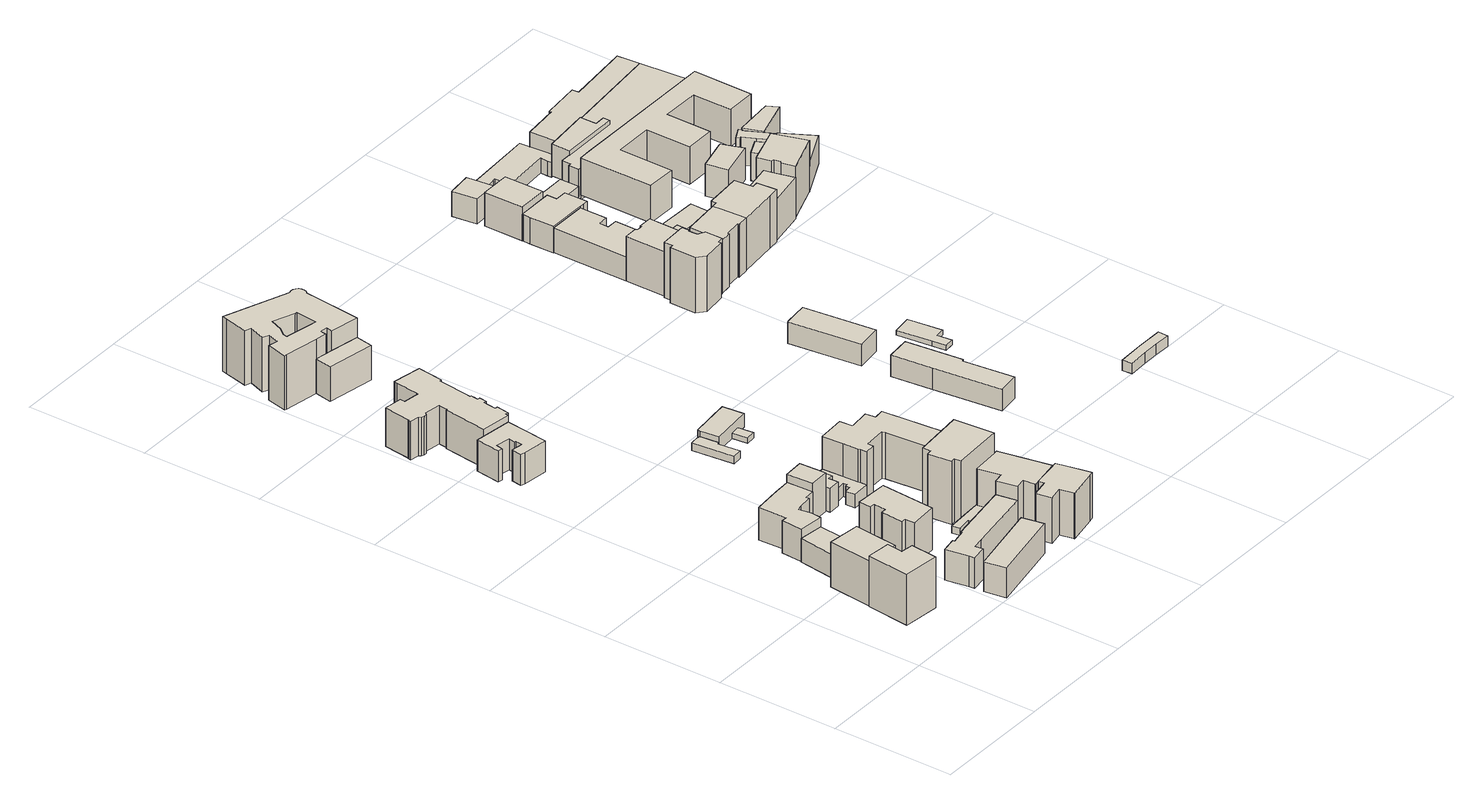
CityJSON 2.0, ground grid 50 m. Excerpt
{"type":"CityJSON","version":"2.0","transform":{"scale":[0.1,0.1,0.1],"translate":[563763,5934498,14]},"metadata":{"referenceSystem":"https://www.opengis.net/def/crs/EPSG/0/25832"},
"CityObjects":{
"building1":{"type":"Building","attributes":{"Gemeindeschluessel":"02100111","Geometrietyp2DReferenz":"3000","BezugspunktDach":"2000","function":"31001_1010","measuredHeight":23.44,"storeysAboveGround":5},"address":[{"country":"Germany","locality":"Hamburg","thoroughfareNumber":"48a","thoroughfareName":"Wohlwillstraße","postcode":"20359"}],"geometry":[{"type":"Solid","lod":"1","boundaries":[[[[0,1,2,3,4,5]],[[6,7,8,9,10,11]],[[4,6,11,5]],[[3,7,6,4]],[[2,8,7,3]],[[1,9,8,2]],[[0,10,9,1]],[[5,11,10,0]]]]}]},
"building2":{"type":"Building","attributes":{"Gemeindeschluessel":"02100111","Geometrietyp2DReferenz":"3000","BezugspunktDach":"2000","function":"31001_1010","measuredHeight":21.07,"storeysAboveGround":4},"address":[{"country":"Germany","locality":"Hamburg","thoroughfareNumber":"50","thoroughfareName":"Wohlwillstraße","postcode":"20359"}],"geometry":[{"type":"Solid","lod":"1","boundaries":[[[[12,13,14,15,16]],[[17,18,19,20,21]],[[15,17,21,16]],[[14,18,17,15]],[[13,19,18,14]],[[12,20,19,13]],[[16,21,20,12]]]]}]},
"building3":{"type":"Building","attributes":{"Gemeindeschluessel":"02100111","Geometrietyp2DReferenz":"3000","BezugspunktDach":"2000","function":"31001_1120","measuredHeight":10.07,"storeysAboveGround":3},"address":[{"country":"Germany","locality":"Hamburg","thoroughfareNumber":"52","thoroughfareName":"Wohlwillstraße","postcode":"20359"}],"geometry":[{"type":"Solid","lod":"1","boundaries":[[[[22,23,24,25,26]],[[27,28,29,30,31]],[[25,27,31,26]],[[24,28,27,25]],[[23,29,28,24]],[[22,30,29,23]],[[26,31,30,22]]]]}]},
"building4":{"type":"Building","attributes":{"Gemeindeschluessel":"02100111","Geometrietyp2DReferenz":"3000","BezugspunktDach":"2000","function":"31001_1120","measuredHeight":17.23,"storeysAboveGround":7},"address":[{"country":"Germany","locality":"Hamburg","thoroughfareNumber":"6","thoroughfareName":"Neuer Pferdemarkt","postcode":"20359"}],"geometry":[{"type":"Solid","lod":"1","boundaries":[[[[32,33,34,35,36,37,38,39,40,41,42,43,44]],[[45,46,47,48,49,50,51,52,53,54,55,56,57]],[[43,45,57,44]],[[42,46,45,43]],[[41,47,46,42]],[[40,48,47,41]],[[39,49,48,40]],[[38,50,49,39]],[[37,51,50,38]],[[36,52,51,37]],[[35,53,52,36]],[[34,54,53,35]],[[33,55,54,34]],[[32,56,55,33]],[[44,57,56,32]]]]}]},
"building5":{"type":"Building","attributes":{"Gemeindeschluessel":"02100111","Geometrietyp2DReferenz":"3000","BezugspunktDach":"2000","function":"31001_1010","measuredHeight":14.57,"storeysAboveGround":3},"address":[{"country":"Germany","locality":"Hamburg","thoroughfareNumber":"47b","thoroughfareName":"Budapester Straße","postcode":"20359"}],"geometry":[{"type":"Solid","lod":"1","boundaries":[[[[58,59,60,61]],[[62,63,64,65]],[[60,62,65,61]],[[59,63,62,60]],[[58,64,63,59]],[[61,65,64,58]]]]}]},
"building6":{"type":"Building","attributes":{"Gemeindeschluessel":"02100111","Geometrietyp2DReferenz":"3000","BezugspunktDach":"2000","function":"31001_1010","measuredHeight":18.86,"storeysAboveGround":4},"address":[{"country":"Germany","locality":"Hamburg","thoroughfareNumber":"52","thoroughfareName":"Budapester Straße","postcode":"20359"}],"geometry":[{"type":"Solid","lod":"1","boundaries":[[[[66,67,68,69,70,71,72,73,74,75,76]],[[77,78,79,80,81,82,83,84,85,86,87]],[[75,77,87,76]],[[74,78,77,75]],[[73,79,78,74]],[[72,80,79,73]],[[71,81,80,72]],[[70,82,81,71]],[[69,83,82,70]],[[68,84,83,69]],[[67,85,84,68]],[[66,86,85,67]],[[76,87,86,66]]]]}]},
"building7":{"type":"Building","attributes":{"Gemeindeschluessel":"02100110","Geometrietyp2DReferenz":"3000","BezugspunktDach":"2000","function":"31001_1120","measuredHeight":21.41,"storeysAboveGround":5},"address":[{"country":"Germany","locality":"Hamburg","thoroughfareNumber":"8","thoroughfareName":"Beim Grünen Jäger","postcode":"22767"}],"geometry":[{"type":"Solid","lod":"1","boundaries":[[[[88,89,90,91,92,93,94,95,96,97,98,99,100]],[[101,102,103,104,105,106,107,108,109,110,111,112,113]],[[99,101,113,100]],[[98,102,101,99]],[[97,103,102,98]],[[96,104,103,97]],[[95,105,104,96]],[[94,106,105,95]],[[93,107,106,94]],[[92,108,107,93]],[[91,109,108,92]],[[90,110,109,91]],[[89,111,110,90]],[[88,112,111,89]],[[100,113,112,88]]]]}]},
"building8":{"type":"Building","attributes":{"Gemeindeschluessel":"02100111","Geometrietyp2DReferenz":"3000","BezugspunktDach":"2000","function":"31001_2010","measuredHeight":12.84,"storeysAboveGround":3},"address":[{"country":"Germany","locality":"Hamburg","thoroughfareName":"Budapester Straße","postcode":"20359"}],"geometry":[{"type":"Solid","lod":"1","boundaries":[[[[114,115,116,117,118,119,120,121,122,123,124,125]],[[126,127,128,129,130,131,132,133,134,135,136,137]],[[124,126,137,125]],[[123,127,126,124]],[[122,128,127,123]],[[121,129,128,122]],[[120,130,129,121]],[[119,131,130,120]],[[118,132,131,119]],[[117,133,132,118]],[[116,134,133,117]],[[115,135,134,116]],[[114,136,135,115]],[[125,137,136,114]]]]}]},
"building9":{"type":"Building","attributes":{"Gemeindeschluessel":"02100110","Geometrietyp2DReferenz":"3000","BezugspunktDach":"2000","function":"31001_1120","measuredHeight":22.08,"storeysAboveGround":6},"address":[{"country":"Germany","locality":"Hamburg","thoroughfareNumber":"10","thoroughfareName":"Beim Grünen Jäger","postcode":"22767"}],"geometry":[{"type":"Solid","lod":"1","boundaries":[[[[138,139,140,141,142,143,144,145,146,147,148,149,150,151,152,153,154,155,156,157,158,159,160,161,162,163,164,165,166,167,168,169,170,171]],[[172,173,174,175,176,177,178,179,180,181,182,183,184,185,186,187,188,189,190,191,192,193,194,195,196,197,198,199,200,201,202,203,204,205]],[[170,172,205,171]],[[169,173,172,170]],[[168,174,173,169]],[[167,175,174,168]],[[166,176,175,167]],[[165,177,176,166]],[[164,178,177,165]],[[163,179,178,164]],[[162,180,179,163]],[[161,181,180,162]],[[160,182,181,161]],[[159,183,182,160]],[[158,184,183,159]],[[157,185,184,158]],[[156,186,185,157]],[[155,187,186,156]],[[154,188,187,155]],[[153,189,188,154]],[[152,190,189,153]],[[151,191,190,152]],[[150,192,191,151]],[[149,193,192,150]],[[148,194,193,149]],[[147,195,194,148]],[[146,196,195,147]],[[145,197,196,146]],[[144,198,197,145]],[[143,199,198,144]],[[142,200,199,143]],[[141,201,200,142]],[[140,202,201,141]],[[139,203,202,140]],[[138,204,203,139]],[[171,205,204,138]]]]}]},
"building10":{"type":"Building","attributes":{"Gemeindeschluessel":"02100111","Geometrietyp2DReferenz":"3000","BezugspunktDach":"2000","function":"31001_2010","measuredHeight":16.13,"storeysAboveGround":5},"address":[{"country":"Germany","locality":"Hamburg","thoroughfareNumber":"5","thoroughfareName":"Neuer Pferdemarkt","postcode":"20359"}],"geometry":[{"type":"Solid","lod":"1","boundaries":[[[[206,207,208,209,210,211]],[[212,213,214,215,216,217]],[[210,212,217,211]],[[209,213,212,210]],[[208,214,213,209]],[[207,215,214,208]],[[206,216,215,207]],[[211,217,216,206]]]]}]},
"building11":{"type":"Building","attributes":{"Gemeindeschluessel":"02100111","Geometrietyp2DReferenz":"3000","BezugspunktDach":"2000","function":"31001_2080","measuredHeight":10.12,"storeysAboveGround":2},"address":[{"country":"Germany","locality":"Hamburg","thoroughfareNumber":"4","thoroughfareName":"Neuer Pferdemarkt","postcode":"20359"}],"geometry":[{"type":"Solid","lod":"1","boundaries":[[[[218,219,220,221,222,223,224,225]],[[226,227,228,229,230,231,232,233]],[[224,226,233,225]],[[223,227,226,224]],[[222,228,227,223]],[[221,229,228,222]],[[220,230,229,221]],[[219,231,230,220]],[[218,232,231,219]],[[225,233,232,218]]]]}]},
"building12":{"type":"Building","attributes":{"Gemeindeschluessel":"02100111","Geometrietyp2DReferenz":"3000","BezugspunktDach":"2000","function":"51009_1610","measuredHeight":5.52},"address":[{"country":"Germany","locality":"Hamburg","postcode":"20359"}],"geometry":[{"type":"Solid","lod":"1","boundaries":[[[[234,235,236,237,238,239,240,241,242,243]],[[244,245,246,247,248,249,250,251,252,253]],[[242,244,253,243]],[[241,245,244,242]],[[240,246,245,241]],[[239,247,246,240]],[[238,248,247,239]],[[237,249,248,238]],[[236,250,249,237]],[[235,251,250,236]],[[234,252,251,235]],[[243,253,252,234]]]]}]},
"building13":{"type":"Building","attributes":{"Gemeindeschluessel":"02100111","Geometrietyp2DReferenz":"3000","BezugspunktDach":"2000","function":"31001_2080","measuredHeight":7.22,"storeysAboveGround":2},"address":[{"country":"Germany","locality":"Hamburg","thoroughfareNumber":"3","thoroughfareName":"Neuer Pferdemarkt","postcode":"20359"}],"geometry":[{"type":"Solid","lod":"1","boundaries":[[[[254,255,256,257,258,259,260,261,262,263,264,265,266]],[[267,268,269,270,271,272,273,274,275,276,277,278,279]],[[265,267,279,266]],[[264,268,267,265]],[[263,269,268,264]],[[262,270,269,263]],[[261,271,270,262]],[[260,272,271,261]],[[259,273,272,260]],[[258,274,273,259]],[[257,275,274,258]],[[256,276,275,257]],[[255,277,276,256]],[[254,278,277,255]],[[266,279,278,254]]]]}]},
"building14":{"type":"Building","attributes":{"Gemeindeschluessel":"02100111","Geometrietyp2DReferenz":"3000","BezugspunktDach":"2000","function":"31001_2010","measuredHeight":25.7,"storeysAboveGround":7},"address":[{"country":"Germany","locality":"Hamburg","thoroughfareNumber":"47","thoroughfareName":"Budapester Straße","postcode":"20359"}],"geometry":[{"type":"Solid","lod":"1","boundaries":[[[[280,281,282,283,284,285,286,287,288,289,290,291,292]],[[293,294,295,296,297,298,299,300,301,302,303,304,305]],[[291,293,305,292]],[[290,294,293,291]],[[289,295,294,290]],[[288,296,295,289]],[[287,297,296,288]],[[286,298,297,287]],[[285,299,298,286]],[[284,300,299,285]],[[283,301,300,284]],[[282,302,301,283]],[[281,303,302,282]],[[280,304,303,281]],[[292,305,304,280]]]]}]},
"building15":{"type":"Building","attributes":{"Gemeindeschluessel":"02100110","Geometrietyp2DReferenz":"3000","BezugspunktDach":"2000","function":"31001_1120","measuredHeight":14.5,"storeysAboveGround":3},"address":[{"country":"Germany","locality":"Hamburg","thoroughfareNumber":"14","thoroughfareName":"Beim Grünen Jäger","postcode":"22767"}],"geometry":[{"type":"Solid","lod":"1","boundaries":[[[[306,307,308,309,310,311]],[[312,313,314,315,316,317]],[[310,312,317,311]],[[309,313,312,310]],[[308,314,313,309]],[[307,315,314,308]],[[306,316,315,307]],[[311,317,316,306]]]]}]},
"building16":{"type":"Building","attributes":{"Gemeindeschluessel":"02100111","Geometrietyp2DReferenz":"3000","BezugspunktDach":"2000","function":"31001_1120","measuredHeight":26.31,"storeysAboveGround":6},"address":[{"country":"Germany","locality":"Hamburg","thoroughfareNumber":"51","thoroughfareName":"Budapester Straße","postcode":"20359"}],"geometry":[{"type":"Solid","lod":"1","boundaries":[[[[318,319,320,321,322,323,324,325]],[[326,327,328,329,330,331,332,333]],[[324,326,333,325]],[[323,327,326,324]],[[322,328,327,323]],[[321,329,328,322]],[[320,330,329,321]],[[319,331,330,320]],[[318,332,331,319]],[[325,333,332,318]]]]}]},
"building17":{"type":"Building","attributes":{"Gemeindeschluessel":"02100111","Geometrietyp2DReferenz":"3000","BezugspunktDach":"2000","function":"31001_2080","measuredHeight":3.15,"storeysAboveGround":1},"address":[{"country":"Germany","locality":"Hamburg","thoroughfareName":"Neuer Pferdemarkt","postcode":"20359"}],"geometry":[{"type":"Solid","lod":"1","boundaries":[[[[334,335,336,337,338,339,340,341]],[[342,343,344,345,346,347,348,349]],[[340,342,349,341]],[[339,343,342,340]],[[338,344,343,339]],[[337,345,344,338]],[[336,346,345,337]],[[335,347,346,336]],[[334,348,347,335]],[[341,349,348,334]]]]}]},
"building18":{"type":"Building","attributes":{"Gemeindeschluessel":"02100110","Geometrietyp2DReferenz":"3000","BezugspunktDach":"2000","function":"31001_1120","measuredHeight":22.88,"storeysAboveGround":5},"address":[{"country":"Germany","locality":"Hamburg","thoroughfareNumber":"3","thoroughfareName":"Bei der Schilleroper","postcode":"22767"}],"geometry":[{"type":"Solid","lod":"1","boundaries":[[[[350,351,352,353,354,355,356,357,358,359,360,361,362,363,364,365,366,367,368,369,370,371,372,373,374,375],[376,377,378,379,380,381,382]],[[383,384,385,386,387,388,389,390,391,392,393,394,395,396,397,398,399,400,401,402,403,404,405,406,407,408],[409,410,411,412,413,414,415]],[[374,383,408,375]],[[373,384,383,374]],[[372,385,384,373]],[[371,386,385,372]],[[370,387,386,371]],[[369,388,387,370]],[[368,389,388,369]],[[367,390,389,368]],[[366,391,390,367]],[[365,392,391,366]],[[364,393,392,365]],[[363,394,393,364]],[[362,395,394,363]],[[361,396,395,362]],[[360,397,396,361]],[[359,398,397,360]],[[358,399,398,359]],[[357,400,399,358]],[[356,401,400,357]],[[355,402,401,356]],[[354,403,402,355]],[[353,404,403,354]],[[352,405,404,353]],[[351,406,405,352]],[[350,407,406,351]],[[375,408,407,350]],[[381,409,415,382]],[[380,410,409,381]],[[379,411,410,380]],[[378,412,411,379]],[[377,413,412,378]],[[376,414,413,377]],[[382,415,414,376]]]]}]},
"building19":{"type":"Building","attributes":{"Gemeindeschluessel":"02100111","Geometrietyp2DReferenz":"3000","BezugspunktDach":"2000","function":"31001_2010","measuredHeight":23,"storeysAboveGround":6},"address":[{"country":"Germany","locality":"Hamburg","thoroughfareNumber":"49","thoroughfareName":"Budapester Straße","postcode":"20359"}],"geometry":[{"type":"Solid","lod":"1","boundaries":[[[[416,417,418,419,420,421,422,423,424,425,426,427,428,429]],[[430,431,432,433,434,435,436,437,438,439,440,441,442,443]],[[428,430,443,429]],[[427,431,430,428]],[[426,432,431,427]],[[425,433,432,426]],[[424,434,433,425]],[[423,435,434,424]],[[422,436,435,423]],[[421,437,436,422]],[[420,438,437,421]],[[419,439,438,420]],[[418,440,439,419]],[[417,441,440,418]],[[416,442,441,417]],[[429,443,442,416]]]]}]},
"building20":{"type":"Building","attributes":{"Gemeindeschluessel":"02100111","Geometrietyp2DReferenz":"3000","BezugspunktDach":"2000","function":"31001_2010","measuredHeight":19.88,"storeysAboveGround":6},"address":[{"country":"Germany","locality":"Hamburg","thoroughfareNumber":"1","thoroughfareName":"Neuer Pferdemarkt","postcode":"20359"}],"geometry":[{"type":"Solid","lod":"1","boundaries":[[[[444,445,446,447,265,264,263,262,261,448,449,450,451,452,453,454]],[[455,456,457,458,459,460,461,462,463,464,465,466,467,468,469,470]],[[453,455,470,454]],[[452,456,455,453]],[[451,457,456,452]],[[450,458,457,451]],[[449,459,458,450]],[[448,460,459,449]],[[261,461,460,448]],[[262,462,461,261]],[[263,463,462,262]],[[264,464,463,263]],[[265,465,464,264]],[[447,466,465,265]],[[446,467,466,447]],[[445,468,467,446]],[[444,469,468,445]],[[454,470,469,444]]]]}]},
"building21":{"type":"Building","attributes":{"Gemeindeschluessel":"02100111","Geometrietyp2DReferenz":"3000","BezugspunktDach":"2000","function":"31001_2080","measuredHeight":7.93,"storeysAboveGround":1},"address":[{"country":"Germany","locality":"Hamburg","thoroughfareNumber":"36","thoroughfareName":"Neuer Pferdemarkt","postcode":"20359"}],"geometry":[{"type":"Solid","lod":"1","boundaries":[[[[471,472,473,474,475]],[[476,477,478,479,480]],[[474,476,480,475]],[[473,477,476,474]],[[472,478,477,473]],[[471,479,478,472]],[[475,480,479,471]]]]}]},
"building22":{"type":"Building","attributes":{"Gemeindeschluessel":"02100111","Geometrietyp2DReferenz":"3000","BezugspunktDach":"2000","function":"31001_1310","measuredHeight":2.24,"storeysAboveGround":1},"address":[{"country":"Germany","locality":"Hamburg","thoroughfareName":"Neuer Pferdemarkt","postcode":"20359"}],"geometry":[{"type":"Solid","lod":"1","boundaries":[[[[481,482,483,484]],[[485,486,487,488]],[[483,485,488,484]],[[482,486,485,483]],[[481,487,486,482]],[[484,488,487,481]]]]}]},
"building23":{"type":"Building","attributes":{"Gemeindeschluessel":"02100111","Geometrietyp2DReferenz":"3000","BezugspunktDach":"2000","function":"31001_2100","measuredHeight":9,"storeysAboveGround":1},"address":[{"country":"Germany","locality":"Hamburg","thoroughfareNumber":"35","thoroughfareName":"Neuer Pferdemarkt","postcode":"20359"}],"geometry":[{"type":"Solid","lod":"1","boundaries":[[[[489,490,491,492,493,494,495]],[[496,497,498,499,500,501,502]],[[494,496,502,495]],[[493,497,496,494]],[[492,498,497,493]],[[491,499,498,492]],[[490,500,499,491]],[[489,501,500,490]],[[495,502,501,489]]]]}]},
"building24":{"type":"Building","attributes":{"Gemeindeschluessel":"02100111","Geometrietyp2DReferenz":"3000","BezugspunktDach":"2000","function":"31001_2080","measuredHeight":9,"storeysAboveGround":1},"address":[{"country":"Germany","locality":"Hamburg","thoroughfareNumber":"34","thoroughfareName":"Neuer Pferdemarkt","postcode":"20359"}],"geometry":[{"type":"Solid","lod":"1","boundaries":[[[[503,504,505,506,507]],[[508,509,510,511,512]],[[506,508,512,507]],[[505,509,508,506]],[[504,510,509,505]],[[503,511,510,504]],[[507,512,511,503]]]]}]},
"building25":{"type":"Building","attributes":{"Gemeindeschluessel":"02200207","Geometrietyp2DReferenz":"3000","BezugspunktDach":"2000","function":"31001_1120","measuredHeight":23.25,"storeysAboveGround":5},"address":[{"country":"Germany","locality":"Hamburg","thoroughfareNumber":"33","thoroughfareName":"Neuer Pferdemarkt","postcode":"20359"}],"geometry":[{"type":"Solid","lod":"1","boundaries":[[[[513,514,515,516,517,518,519,520,521,522,523,524,525,526]],[[527,528,529,530,531,532,533,534,535,536,537,538,539,540]],[[525,527,540,526]],[[524,528,527,525]],[[523,529,528,524]],[[522,530,529,523]],[[521,531,530,522]],[[520,532,531,521]],[[519,533,532,520]],[[518,534,533,519]],[[517,535,534,518]],[[516,536,535,517]],[[515,537,536,516]],[[514,538,537,515]],[[513,539,538,514]],[[526,540,539,513]]]]}]},
"building26":{"type":"Building","attributes":{"Gemeindeschluessel":"02100111","Geometrietyp2DReferenz":"3000","BezugspunktDach":"2000","function":"51009_1610","measuredHeight":4.03},"address":[{"country":"Germany","locality":"Hamburg","postcode":"20359"}],"geometry":[{"type":"Solid","lod":"1","boundaries":[[[[541,542,543,544,545,546,547]],[[548,549,550,551,552,553,554]],[[546,548,554,547]],[[545,549,548,546]],[[544,550,549,545]],[[543,551,550,544]],[[542,552,551,543]],[[541,553,552,542]],[[547,554,553,541]]]]}]},
"building27":{"type":"Building","attributes":{"Gemeindeschluessel":"02200207","Geometrietyp2DReferenz":"3000","BezugspunktDach":"2000","function":"31001_1120","measuredHeight":20.33,"storeysAboveGround":4},"address":[{"country":"Germany","locality":"Hamburg","thoroughfareNumber":"32","thoroughfareName":"Neuer Pferdemarkt","postcode":"20359"}],"geometry":[{"type":"Solid","lod":"1","boundaries":[[[[555,556,557,558,559,560,561,562,563,564]],[[565,566,567,568,569,570,571,572,573,574]],[[563,565,574,564]],[[562,566,565,563]],[[561,567,566,562]],[[560,568,567,561]],[[559,569,568,560]],[[558,570,569,559]],[[557,571,570,558]],[[556,572,571,557]],[[555,573,572,556]],[[564,574,573,555]]]]}]},
"building28":{"type":"Building","attributes":{"Gemeindeschluessel":"02200207","Geometrietyp2DReferenz":"3000","BezugspunktDach":"2000","function":"31001_2070","measuredHeight":16.81,"storeysAboveGround":5},"address":[{"country":"Germany","locality":"Hamburg","thoroughfareNumber":"31","thoroughfareName":"Neuer Pferdemarkt","postcode":"20359"}],"geometry":[{"type":"Solid","lod":"1","boundaries":[[[[559,558,575,576,577,578,579,580,581,563,562]],[[582,583,584,585,586,587,588,589,590,591,592]],[[563,582,592,562]],[[581,583,582,563]],[[580,584,583,581]],[[579,585,584,580]],[[578,586,585,579]],[[577,587,586,578]],[[576,588,587,577]],[[575,589,588,576]],[[558,590,589,575]],[[559,591,590,558]],[[562,592,591,559]]]]}]},
"building29":{"type":"Building","attributes":{"Gemeindeschluessel":"02100111","Geometrietyp2DReferenz":"3000","BezugspunktDach":"2000","function":"51009_1610","measuredHeight":4.45},"address":[{"country":"Germany","locality":"Hamburg","postcode":"20359"}],"geometry":[{"type":"Solid","lod":"1","boundaries":[[[[593,594,595,596,597,598,599]],[[600,601,602,603,604,605,606]],[[598,600,606,599]],[[597,601,600,598]],[[596,602,601,597]],[[595,603,602,596]],[[594,604,603,595]],[[593,605,604,594]],[[599,606,605,593]]]]}]},
"building30":{"type":"Building","attributes":{"Gemeindeschluessel":"02200207","Geometrietyp2DReferenz":"3000","BezugspunktDach":"2000","function":"31001_1120","measuredHeight":23.69,"storeysAboveGround":5},"address":[{"country":"Germany","locality":"Hamburg","thoroughfareNumber":"1","thoroughfareName":"Neuer Kamp","postcode":"20359"}],"geometry":[{"type":"Solid","lod":"1","boundaries":[[[[607,608,609,610,611,612,613,614,615,616,617]],[[618,619,620,621,622,623,624,625,626,627,628]],[[616,618,628,617]],[[615,619,618,616]],[[614,620,619,615]],[[613,621,620,614]],[[612,622,621,613]],[[611,623,622,612]],[[610,624,623,611]],[[609,625,624,610]],[[608,626,625,609]],[[607,627,626,608]],[[617,628,627,607]]]]}]},
"building31":{"type":"Building","attributes":{"Gemeindeschluessel":"02200207","Geometrietyp2DReferenz":"3000","BezugspunktDach":"2000","function":"31001_2010","measuredHeight":7.68,"storeysAboveGround":1},"address":[{"country":"Germany","locality":"Hamburg","thoroughfareName":"Neuer Pferdemarkt","postcode":"20359"}],"geometry":[{"type":"Solid","lod":"1","boundaries":[[[[629,630,631,632,633,634,635,636,637]],[[638,639,640,641,642,643,644,645,646]],[[636,638,646,637]],[[635,639,638,636]],[[634,640,639,635]],[[633,641,640,634]],[[632,642,641,633]],[[631,643,642,632]],[[630,644,643,631]],[[629,645,644,630]],[[637,646,645,629]]]]}]},
"building32":{"type":"Building","attributes":{"Gemeindeschluessel":"02200207","Geometrietyp2DReferenz":"3000","BezugspunktDach":"2000","function":"31001_1120","measuredHeight":17.94,"storeysAboveGround":6},"address":[{"country":"Germany","locality":"Hamburg","thoroughfareNumber":"29","thoroughfareName":"Neuer Pferdemarkt","postcode":"20359"}],"geometry":[{"type":"Solid","lod":"1","boundaries":[[[[647,648,649,650,651,652,653,654,655,656,657,658,659,660]],[[661,662,663,664,665,666,667,668,669,670,671,672,673,674]],[[659,661,674,660]],[[658,662,661,659]],[[657,663,662,658]],[[656,664,663,657]],[[655,665,664,656]],[[654,666,665,655]],[[653,667,666,654]],[[652,668,667,653]],[[651,669,668,652]],[[650,670,669,651]],[[649,671,670,650]],[[648,672,671,649]],[[647,673,672,648]],[[660,674,673,647]]]]}]},
"building33":{"type":"Building","attributes":{"Gemeindeschluessel":"02200207","Geometrietyp2DReferenz":"3000","BezugspunktDach":"2000","function":"31001_1120","measuredHeight":16.55,"storeysAboveGround":3},"address":[{"country":"Germany","locality":"Hamburg","thoroughfareNumber":"27","thoroughfareName":"Neuer Pferdemarkt","postcode":"20359"}],"geometry":[{"type":"Solid","lod":"1","boundaries":[[[[675,650,649,676]],[[677,678,679,680]],[[649,677,680,676]],[[650,678,677,649]],[[675,679,678,650]],[[676,680,679,675]]]]}]},
"building34":{"type":"Building","attributes":{"Gemeindeschluessel":"02200207","Geometrietyp2DReferenz":"3000","BezugspunktDach":"2000","function":"31001_1120","measuredHeight":12.47,"storeysAboveGround":3},"address":[{"country":"Germany","locality":"Hamburg","thoroughfareNumber":"25","thoroughfareName":"Neuer Pferdemarkt","postcode":"20359"}],"geometry":[{"type":"Solid","lod":"1","boundaries":[[[[681,682,683,684]],[[685,686,687,688]],[[683,685,688,684]],[[682,686,685,683]],[[681,687,686,682]],[[684,688,687,681]]]]}]},
"building35":{"type":"Building","attributes":{"Gemeindeschluessel":"02200207","Geometrietyp2DReferenz":"3000","BezugspunktDach":"2000","function":"31001_2320","measuredHeight":3.32,"storeysAboveGround":1},"address":[{"country":"Germany","locality":"Hamburg","thoroughfareName":"Neuer Pferdemarkt","postcode":"20359"}],"geometry":[{"type":"Solid","lod":"1","boundaries":[[[[689,690,691,692,693,694,695,696,697]],[[698,699,700,701,702,703,704,705,706]],[[696,698,706,697]],[[695,699,698,696]],[[694,700,699,695]],[[693,701,700,694]],[[692,702,701,693]],[[691,703,702,692]],[[690,704,703,691]],[[689,705,704,690]],[[697,706,705,689]]]]}]},
"building36":{"type":"Building","attributes":{"Gemeindeschluessel":"02200207","Geometrietyp2DReferenz":"3000","BezugspunktDach":"2000","function":"31001_1120","measuredHeight":22.78,"storeysAboveGround":6},"address":[{"country":"Germany","locality":"Hamburg","thoroughfareNumber":"3","thoroughfareName":"Neuer Kamp","postcode":"20359"}],"geometry":[{"type":"Solid","lod":"1","boundaries":[[[[707,708,709,710,711,712,713,714,715,716,717,718,719]],[[720,721,722,723,724,725,726,727,728,729,730,731,732]],[[718,720,732,719]],[[717,721,720,718]],[[716,722,721,717]],[[715,723,722,716]],[[714,724,723,715]],[[713,725,724,714]],[[712,726,725,713]],[[711,727,726,712]],[[710,728,727,711]],[[709,729,728,710]],[[708,730,729,709]],[[707,731,730,708]],[[719,732,731,707]]]]}]},
"building37":{"type":"Building","attributes":{"Gemeindeschluessel":"02200207","Geometrietyp2DReferenz":"3000","BezugspunktDach":"2000","function":"31001_2100","measuredHeight":4.95,"storeysAboveGround":1},"address":[{"country":"Germany","locality":"Hamburg","thoroughfareName":"Neuer Pferdemarkt","postcode":"20359"}],"geometry":[{"type":"Solid","lod":"1","boundaries":[[[[733,734,735,736,737,738]],[[739,740,741,742,743,744]],[[737,739,744,738]],[[736,740,739,737]],[[735,741,740,736]],[[734,742,741,735]],[[733,743,742,734]],[[738,744,743,733]]]]}]},
"building38":{"type":"Building","attributes":{"Gemeindeschluessel":"02200207","Geometrietyp2DReferenz":"3000","BezugspunktDach":"2000","function":"31001_1120","measuredHeight":18.08,"storeysAboveGround":5},"address":[{"country":"Germany","locality":"Hamburg","thoroughfareNumber":"7","thoroughfareName":"Neuer Kamp","postcode":"20359"}],"geometry":[{"type":"Solid","lod":"1","boundaries":[[[[745,746,747,748,749,750,751]],[[752,753,754,755,756,757,758]],[[750,752,758,751]],[[749,753,752,750]],[[748,754,753,749]],[[747,755,754,748]],[[746,756,755,747]],[[745,757,756,746]],[[751,758,757,745]]]]}]},
"building39":{"type":"Building","attributes":{"Gemeindeschluessel":"02200207","Geometrietyp2DReferenz":"3000","BezugspunktDach":"2000","function":"31001_2010","measuredHeight":9.43,"storeysAboveGround":2},"address":[{"country":"Germany","locality":"Hamburg","thoroughfareNumber":"25a","thoroughfareName":"Neuer Pferdemarkt","postcode":"20359"}],"geometry":[{"type":"Solid","lod":"1","boundaries":[[[[759,760,761,762,763,764,765,766,767,768,769,770,771,772,773,774]],[[775,776,777,778,779,780,781,782,783,784,785,786,787,788,789,790]],[[773,775,790,774]],[[772,776,775,773]],[[771,777,776,772]],[[770,778,777,771]],[[769,779,778,770]],[[768,780,779,769]],[[767,781,780,768]],[[766,782,781,767]],[[765,783,782,766]],[[764,784,783,765]],[[763,785,784,764]],[[762,786,785,763]],[[761,787,786,762]],[[760,788,787,761]],[[759,789,788,760]],[[774,790,789,759]]]]}]},
"building40":{"type":"Building","attributes":{"Gemeindeschluessel":"02200207","Geometrietyp2DReferenz":"3000","BezugspunktDach":"2000","function":"31001_1120","measuredHeight":23.04,"storeysAboveGround":5},"address":[{"country":"Germany","locality":"Hamburg","thoroughfareNumber":"11","thoroughfareName":"Neuer Kamp","postcode":"20359"}],"geometry":[{"type":"Solid","lod":"1","boundaries":[[[[791,792,793,794,795,796,797,798,799,800]],[[801,802,803,804,805,806,807,808,809,810]],[[799,801,810,800]],[[798,802,801,799]],[[797,803,802,798]],[[796,804,803,797]],[[795,805,804,796]],[[794,806,805,795]],[[793,807,806,794]],[[792,808,807,793]],[[791,809,808,792]],[[800,810,809,791]]]]}]},
"building41":{"type":"Building","attributes":{"Gemeindeschluessel":"02200207","Geometrietyp2DReferenz":"3000","BezugspunktDach":"2000","function":"51009_1610","measuredHeight":22.05},"address":[{"country":"Germany","locality":"Hamburg","postcode":"20357"}],"geometry":[{"type":"Solid","lod":"1","boundaries":[[[[811,812,813,814,815,816]],[[817,818,819,820,821,822]],[[815,817,822,816]],[[814,818,817,815]],[[813,819,818,814]],[[812,820,819,813]],[[811,821,820,812]],[[816,822,821,811]]]]}]},
"building42":{"type":"Building","attributes":{"Gemeindeschluessel":"02200207","Geometrietyp2DReferenz":"3000","BezugspunktDach":"2000","function":"31001_1010","measuredHeight":15.41,"storeysAboveGround":3},"address":[{"country":"Germany","locality":"Hamburg","thoroughfareName":"Neuer Kamp","postcode":"20357"}],"geometry":[{"type":"Solid","lod":"1","boundaries":[[[[823,824,825,826,827]],[[828,829,830,831,832]],[[826,828,832,827]],[[825,829,828,826]],[[824,830,829,825]],[[823,831,830,824]],[[827,832,831,823]]]]}]},
"building43":{"type":"Building","attributes":{"Gemeindeschluessel":"02200207","Geometrietyp2DReferenz":"3000","BezugspunktDach":"2000","function":"31001_1010","measuredHeight":17.43,"storeysAboveGround":4},"address":[{"country":"Germany","locality":"Hamburg","thoroughfareNumber":"5a","thoroughfareName":"Sternstraße","postcode":"20357"}],"geometry":[{"type":"Solid","lod":"1","boundaries":[[[[833,834,835,836,837,838,839,840,841,842,843,844,845,846,847]],[[848,849,850,851,852,853,854,855,856,857,858,859,860,861,862]],[[846,848,862,847]],[[845,849,848,846]],[[844,850,849,845]],[[843,851,850,844]],[[842,852,851,843]],[[841,853,852,842]],[[840,854,853,841]],[[839,855,854,840]],[[838,856,855,839]],[[837,857,856,838]],[[836,858,857,837]],[[835,859,858,836]],[[834,860,859,835]],[[833,861,860,834]],[[847,862,861,833]]]]}]},
"building44":{"type":"Building","attributes":{"Gemeindeschluessel":"02200207","Geometrietyp2DReferenz":"3000","BezugspunktDach":"2000","function":"31001_2100","measuredHeight":19.94,"storeysAboveGround":4},"address":[{"country":"Germany","locality":"Hamburg","thoroughfareName":"Neuer Pferdemarkt","postcode":"20357"}],"geometry":[{"type":"Solid","lod":"1","boundaries":[[[[863,864,865,866,867,868,869,870,871,872,873,874,875,876,877]],[[878,879,880,881,882,883,884,885,886,887,888,889,890,891,892]],[[876,878,892,877]],[[875,879,878,876]],[[874,880,879,875]],[[873,881,880,874]],[[872,882,881,873]],[[871,883,882,872]],[[870,884,883,871]],[[869,885,884,870]],[[868,886,885,869]],[[867,887,886,868]],[[866,888,887,867]],[[865,889,888,866]],[[864,890,889,865]],[[863,891,890,864]],[[877,892,891,863]]]]}]},
"building45":{"type":"Building","attributes":{"Gemeindeschluessel":"02200207","Geometrietyp2DReferenz":"3000","BezugspunktDach":"2000","function":"31001_1120","measuredHeight":23.73,"storeysAboveGround":5},"address":[{"country":"Germany","locality":"Hamburg","thoroughfareNumber":"13","thoroughfareName":"Neuer Kamp","postcode":"20359"}],"geometry":[{"type":"Solid","lod":"1","boundaries":[[[[893,894,895,896,897,898,899,900,901,902,903,904,905,906,907,908,909,910]],[[911,912,913,914,915,916,917,918,919,920,921,922,923,924,925,926,927,928]],[[909,911,928,910]],[[908,912,911,909]],[[907,913,912,908]],[[906,914,913,907]],[[905,915,914,906]],[[904,916,915,905]],[[903,917,916,904]],[[902,918,917,903]],[[901,919,918,902]],[[900,920,919,901]],[[899,921,920,900]],[[898,922,921,899]],[[897,923,922,898]],[[896,924,923,897]],[[895,925,924,896]],[[894,926,925,895]],[[893,927,926,894]],[[910,928,927,893]]]]}]},
"building46":{"type":"Building","attributes":{"Gemeindeschluessel":"02200207","Geometrietyp2DReferenz":"3000","BezugspunktDach":"2000","function":"31001_2010","measuredHeight":18.07,"storeysAboveGround":5},"address":[{"country":"Germany","locality":"Hamburg","thoroughfareName":"Neuer Pferdemarkt","postcode":"20357"}],"geometry":[{"type":"Solid","lod":"1","boundaries":[[[[929,930,931,932,933,934,935,936,937,938,939]],[[880,940,941,942,943,944,945,946,947,948,881]],[[938,880,881,939]],[[937,940,880,938]],[[936,941,940,937]],[[935,942,941,936]],[[934,943,942,935]],[[933,944,943,934]],[[932,945,944,933]],[[931,946,945,932]],[[930,947,946,931]],[[929,948,947,930]],[[939,881,948,929]]]]}]},
"building47":{"type":"Building","attributes":{"Gemeindeschluessel":"02200207","Geometrietyp2DReferenz":"3000","BezugspunktDach":"2000","function":"31001_1100","measuredHeight":12.67,"storeysAboveGround":4},"address":[{"country":"Germany","locality":"Hamburg","thoroughfareName":"Neuer Kamp","postcode":"20359"}],"geometry":[{"type":"Solid","lod":"1","boundaries":[[[[949,950,951,952,953]],[[954,955,956,957,958]],[[952,954,958,953]],[[951,955,954,952]],[[950,956,955,951]],[[949,957,956,950]],[[953,958,957,949]]]]}]}
},
"vertices":[
[302,356,9],[295,289,9],[347,283,9],[336,173,9],[186,188,9],[205,366,9],[186,188,222],[336,173,222],[347,283,222],[295,289,222],[302,356,222],[205,366,222],
[302,356,11],[205,366,11],[225,547,11],[360,533,11],[341,352,11],[360,533,199],[225,547,199],[205,366,199],[302,356,199],[341,352,199],
[360,533,15],[265,543,15],[288,722,15],[390,711,15],[371,532,15],[390,711,113],[288,722,113],[265,543,113],[360,533,113],[371,532,113],
[390,711,16],[288,722,16],[295,809,16],[318,808,16],[313,925,16],[430,935,16],[503,939,16],[508,831,16],[465,828,16],[466,816,16],[407,810,16],[387,807,16],[395,755,16],[387,807,151],[407,810,151],[466,816,151],[465,828,151],[508,831,151],[503,939,151],[430,935,151],[313,925,151],[318,808,151],[295,809,151],[288,722,151],[390,711,151],[395,755,151],
[518,97,10],[824,157,10],[842,67,10],[533,7,10],[842,67,135],[824,157,135],[518,97,135],[533,7,135],
[505,387,16],[504,428,16],[488,431,16],[493,519,16],[493,522,16],[515,521,16],[518,572,16],[496,574,16],[499,624,16],[635,619,16],[620,394,16],[635,619,192],[499,624,192],[496,574,192],[518,572,192],[515,521,192],[493,522,192],[493,519,192],[488,431,192],[504,428,192],[505,387,192],[620,394,192],
[112,1793,23],[95,1798,23],[102,1840,23],[147,1833,23],[152,1862,23],[147,1863,23],[152,1890,23],[91,1900,23],[85,1872,23],[66,1876,23],[80,1976,23],[237,1956,23],[216,1781,23],[237,1956,153],[80,1976,153],[66,1876,153],[85,1872,153],[91,1900,153],[152,1890,153],[147,1863,153],[152,1862,153],[147,1833,153],[102,1840,153],[95,1798,153],[112,1793,153],[216,1781,153],
[571,172,14],[576,141,14],[512,130,14],[508,155,14],[492,247,14],[555,258,14],[557,250,14],[617,262,14],[616,267,14],[882,310,14],[897,226,14],[618,180,14],[897,226,142],[882,310,142],[616,267,142],[617,262,142],[557,250,142],[555,258,142],[492,247,142],[508,155,142],[512,130,142],[576,141,142],[571,172,142],[618,180,142],
[261,2135,20],[259,2119,20],[257,2104,20],[268,2103,20],[264,2072,20],[253,2073,20],[246,2020,20],[257,2019,20],[250,1967,20],[239,1969,20],[237,1956,20],[113,1972,20],[136,2152,20],[141,2151,20],[146,2189,20],[78,2198,20],[69,2191,20],[57,2190,20],[47,2195,20],[40,2204,20],[3,2209,20],[5,2221,20],[8,2221,20],[22,2333,20],[97,2323,20],[95,2302,20],[160,2293,20],[162,2301,20],[175,2395,20],[177,2407,20],[296,2386,20],[282,2280,20],[275,2281,20],[256,2136,20],[275,2281,181],[282,2280,181],[296,2386,181],[177,2407,181],[175,2395,181],[162,2301,181],[160,2293,181],[95,2302,181],[97,2323,181],[22,2333,181],[8,2221,181],[5,2221,181],[3,2209,181],[40,2204,181],[47,2195,181],[57,2190,181],[69,2191,181],[78,2198,181],[146,2189,181],[141,2151,181],[136,2152,181],[113,1972,181],[237,1956,181],[239,1969,181],[250,1967,181],[257,2019,181],[246,2020,181],[253,2073,181],[264,2072,181],[268,2103,181],[257,2104,181],[259,2119,181],[261,2135,181],[256,2136,181],
[503,940,24],[585,944,24],[589,857,24],[590,835,24],[508,831,24],[503,939,24],[508,831,185],[590,835,185],[589,857,185],[585,944,185],[503,940,185],[503,939,185],
[642,818,25],[593,817,25],[592,857,25],[589,857,25],[585,944,25],[658,948,25],[662,859,25],[640,859,25],[662,859,126],[658,948,126],[585,944,126],[589,857,126],[592,857,126],[593,817,126],[642,818,126],[640,859,126],
[749,332,19],[814,341,19],[809,375,19],[749,367,19],[744,401,19],[808,405,19],[904,411,19],[905,406,19],[923,316,19],[755,289,19],[923,316,48],[905,406,48],[904,411,48],[808,405,48],[744,401,48],[749,367,48],[809,375,48],[814,341,48],[749,332,48],[755,289,48],
[664,802,26],[693,806,26],[692,822,26],[702,823,26],[700,839,26],[663,835,26],[658,948,26],[730,952,26],[735,866,26],[738,803,26],[739,794,26],[740,767,26],[666,762,26],[740,767,82],[739,794,82],[738,803,82],[735,866,82],[730,952,82],[658,948,82],[663,835,82],[700,839,82],[702,823,82],[692,822,82],[693,806,82],[664,802,82],[666,762,82],
[895,74,21],[883,138,21],[942,149,21],[956,152,21],[952,177,21],[1082,196,21],[1103,92,21],[1109,62,21],[1110,56,21],[1087,51,21],[965,28,21],[965,31,21],[954,86,21],[965,31,212],[965,28,212],[1087,51,212],[1110,56,212],[1109,62,212],[1103,92,212],[1082,196,212],[952,177,212],[956,152,212],[942,149,212],[883,138,212],[895,74,212],[954,86,212],
[140,2660,19],[154,2730,19],[200,2722,19],[229,2717,19],[349,2695,19],[337,2625,19],[349,2695,164],[229,2717,164],[200,2722,164],[154,2730,164],[140,2660,164],[337,2625,164],
[1008,583,21],[1022,419,21],[808,405,21],[805,433,21],[785,431,21],[777,528,21],[798,530,21],[795,564,21],[798,530,285],[777,528,285],[785,431,285],[805,433,285],[808,405,285],[1022,419,285],[1008,583,285],[795,564,285],
[663,1445,30],[663,1441,30],[671,1442,30],[679,1365,30],[671,1364,30],[681,1273,30],[640,1268,30],[621,1440,30],[640,1268,61],[681,1273,61],[671,1364,61],[679,1365,61],[671,1442,61],[663,1441,61],[663,1445,61],[621,1440,61],
[341,2982,18],[352,2985,18],[363,2984,18],[373,2979,18],[381,2971,18],[384,2961,18],[384,2950,18],[381,2940,18],[374,2932,18],[349,2695,18],[229,2717,18],[233,2743,18],[204,2747,18],[200,2722,18],[154,2730,18],[10,2755,18],[3,2757,18],[22,2841,18],[62,2833,18],[76,2878,18],[51,2889,18],[75,2954,18],[49,2963,18],[50,2966,18],[72,3062,18],[77,3081,18],[107,2823,18],[242,2797,18],[251,2886,18],[244,2886,18],[155,2921,18],[135,2870,18],[112,2842,18],[72,3062,246],[50,2966,246],[49,2963,246],[75,2954,246],[51,2889,246],[76,2878,246],[62,2833,246],[22,2841,246],[3,2757,246],[10,2755,246],[154,2730,246],[200,2722,246],[204,2747,246],[233,2743,246],[229,2717,246],[349,2695,246],[374,2932,246],[381,2940,246],[384,2950,246],[384,2961,246],[381,2971,246],[373,2979,246],[363,2984,246],[352,2985,246],[341,2982,246],[77,3081,246],[135,2870,246],[155,2921,246],[244,2886,246],[251,2886,246],[242,2797,246],[107,2823,246],[112,2842,246],
[897,226,20],[882,310,20],[923,316,20],[905,406,20],[904,411,20],[1022,419,20],[1038,420,20],[1039,414,20],[1045,383,20],[1079,210,20],[1080,207,20],[949,182,20],[948,188,20],[940,233,20],[948,188,200],[949,182,200],[1080,207,200],[1079,210,200],[1045,383,200],[1039,414,200],[1038,420,200],[1022,419,200],[904,411,200],[905,406,200],[923,316,200],[882,310,200],[897,226,200],[940,233,200],
[880,787,26],[874,799,26],[785,795,26],[786,772,26],[842,959,26],[847,906,26],[935,914,26],[939,873,26],[982,877,26],[1005,620,26],[896,610,26],[1005,620,220],[982,877,220],[939,873,220],[935,914,220],[847,906,220],[842,959,220],[730,952,220],[735,866,220],[738,803,220],[739,794,220],[740,767,220],[786,772,220],[785,795,220],[874,799,220],[880,787,220],[896,610,220],
[671,1442,28],[671,1451,28],[843,1469,28],[852,1381,28],[679,1363,28],[852,1381,85],[843,1469,85],[671,1451,85],[671,1442,85],[679,1363,85],
[806,1376,30],[813,1311,30],[774,1307,30],[767,1372,30],[774,1307,53],[813,1311,53],[806,1376,53],[767,1372,53],
[1524,1171,23],[1551,938,23],[1542,937,23],[1567,726,23],[1477,716,23],[1444,995,23],[1425,1161,23],[1444,995,113],[1477,716,113],[1567,726,113],[1542,937,113],[1551,938,113],[1524,1171,113],[1425,1161,113],
[1382,1575,29],[1482,1586,29],[1517,1291,29],[1411,1277,29],[1376,1574,29],[1411,1277,119],[1517,1291,119],[1482,1586,119],[1382,1575,119],[1376,1574,119],
[1480,1938,23],[1383,1928,23],[1349,1956,23],[1350,2065,23],[1365,2065,23],[1365,2102,23],[1478,2107,23],[1479,2075,23],[1473,2075,23],[1475,2039,23],[1499,2026,23],[1504,2026,23],[1505,1952,23],[1479,1949,23],[1505,1952,255],[1504,2026,255],[1499,2026,255],[1475,2039,255],[1473,2075,255],[1479,2075,255],[1478,2107,255],[1365,2102,255],[1365,2065,255],[1350,2065,255],[1349,1956,255],[1383,1928,255],[1480,1938,255],[1479,1949,255],
[1696,1093,39],[1655,1088,39],[1648,1147,39],[1631,1288,39],[1711,1298,39],[1728,1157,39],[1689,1152,39],[1728,1157,59],[1711,1298,59],[1631,1288,59],[1648,1147,59],[1655,1088,59],[1696,1093,59],[1689,1152,59],
[1503,2108,29],[1478,2107,29],[1365,2102,29],[1364,2267,29],[1420,2267,29],[1420,2260,29],[1446,2259,29],[1446,2266,29],[1504,2266,29],[1503,2210,29],[1504,2266,217],[1446,2266,217],[1446,2259,217],[1420,2260,217],[1420,2267,217],[1364,2267,217],[1365,2102,217],[1478,2107,217],[1503,2108,217],[1503,2210,217],
[1363,2581,29],[1523,2581,29],[1524,2469,29],[1483,2469,29],[1482,2430,29],[1526,2430,29],[1525,2265,29],[1504,2266,131],[1525,2265,131],[1526,2430,131],[1482,2430,131],[1483,2469,131],[1524,2469,131],[1523,2581,131],[1363,2581,131],[1364,2267,131],[1420,2267,131],[1446,2266,131],
[2031,522,34],[2141,521,34],[2140,480,34],[2071,482,34],[2003,481,34],[1925,477,34],[1921,517,34],[1925,477,78],[2003,481,78],[2071,482,78],[2140,480,78],[2141,521,78],[2031,522,78],[1921,517,78],
[1622,1964,25],[1622,1970,25],[1553,1963,25],[1553,1957,25],[1505,1952,25],[1503,2092,25],[1627,2104,25],[1662,2107,25],[1665,2076,25],[1671,1969,25],[1627,1964,25],[1671,1969,247],[1665,2076,247],[1662,2107,247],[1627,2104,247],[1503,2092,247],[1505,1952,247],[1553,1957,247],[1553,1963,247],[1622,1970,247],[1622,1964,247],[1627,1964,247],
[1504,2266,30],[1525,2265,30],[1532,2265,30],[1541,2265,30],[1664,2264,30],[1664,2189,30],[1602,2190,30],[1602,2209,30],[1503,2210,30],[1602,2209,107],[1602,2190,107],[1664,2189,107],[1664,2264,107],[1541,2265,107],[1532,2265,107],[1525,2265,107],[1504,2266,107],[1503,2210,107],
[1362,2683,26],[1362,2713,26],[1362,2717,26],[1485,2718,26],[1513,2718,26],[1513,2714,26],[1513,2685,26],[1513,2677,26],[1562,2677,26],[1563,2586,26],[1563,2581,26],[1541,2581,26],[1523,2581,26],[1363,2581,26],[1523,2581,137],[1541,2581,137],[1563,2581,137],[1563,2586,137],[1562,2677,137],[1513,2677,137],[1513,2685,137],[1513,2714,137],[1513,2718,137],[1485,2718,137],[1362,2717,137],[1362,2713,137],[1362,2683,137],[1363,2581,137],
[1483,2879,26],[1361,2878,26],[1362,2717,168],[1485,2718,168],[1483,2879,168],[1361,2878,168],
[1346,3011,24],[1449,3022,24],[1462,2913,24],[1358,2910,24],[1462,2913,128],[1449,3022,128],[1346,3011,128],[1358,2910,128],
[1532,2265,27],[1533,2296,27],[1548,2296,27],[1549,2329,27],[1562,2329,27],[1562,2355,27],[1860,2347,27],[1858,2262,27],[1541,2265,27],[1858,2262,60],[1860,2347,60],[1562,2355,60],[1562,2329,60],[1549,2329,60],[1548,2296,60],[1533,2296,60],[1532,2265,60],[1541,2265,60],
[1671,1969,26],[1665,2076,26],[1662,2107,26],[1662,2110,26],[1664,2110,26],[1690,2112,26],[1688,2133,26],[1810,2143,26],[1843,2147,26],[1850,2070,26],[1876,2072,26],[1883,1990,26],[1837,1986,26],[1883,1990,245],[1876,2072,245],[1850,2070,245],[1843,2147,245],[1810,2143,245],[1688,2133,245],[1690,2112,245],[1664,2110,245],[1662,2110,245],[1662,2107,245],[1665,2076,245],[1671,1969,245],[1837,1986,245],
[1519,2797,27],[1703,2800,27],[1704,2764,27],[1704,2720,27],[1699,2720,27],[1521,2718,27],[1699,2720,72],[1704,2720,72],[1704,2764,72],[1703,2800,72],[1519,2797,72],[1521,2718,72],
[1876,2072,32],[1871,2114,32],[1872,2113,32],[2005,2137,32],[2014,2097,32],[2034,2019,32],[1883,1990,32],[2034,2019,205],[2014,2097,205],[2005,2137,205],[1872,2113,205],[1871,2114,205],[1876,2072,205],[1883,1990,205],
[1760,2897,19],[1760,2927,19],[1560,2914,19],[1556,2978,19],[1543,2977,19],[1543,2974,19],[1499,2971,19],[1496,3024,19],[1528,3025,19],[1793,3042,19],[1804,2900,19],[1804,2889,19],[1955,2905,19],[1957,2905,19],[1957,2898,19],[1760,2878,19],[1957,2898,82],[1957,2905,82],[1955,2905,82],[1804,2889,82],[1804,2900,82],[1793,3042,82],[1528,3025,82],[1496,3024,82],[1499,2971,82],[1543,2974,82],[1543,2977,82],[1556,2978,82],[1560,2914,82],[1760,2927,82],[1760,2897,82],[1760,2878,82],
[2021,2071,38],[2027,2079,38],[2021,2104,38],[2011,2109,38],[1999,2164,38],[2153,2215,38],[2199,2077,38],[2194,2075,38],[2194,2077,38],[2034,2019,38],[2194,2077,252],[2194,2075,252],[2199,2077,252],[2153,2215,252],[1999,2164,252],[2011,2109,252],[2021,2104,252],[2027,2079,252],[2021,2071,252],[2034,2019,252],
[1760,2878,26],[1957,2898,26],[1958,2830,26],[2002,2831,26],[2002,2804,26],[1762,2801,26],[2002,2804,159],[2002,2831,159],[1958,2830,159],[1957,2898,159],[1760,2878,159],[1762,2801,159],
[1958,2356,38],[2083,2388,38],[2093,2389,38],[2123,2303,38],[1977,2267,38],[2123,2303,172],[2093,2389,172],[2083,2388,172],[1958,2356,172],[1977,2267,172],
[2276,2478,30],[2276,2638,30],[2119,2638,30],[2119,2452,30],[1996,2452,30],[1996,2638,30],[1839,2638,30],[1839,2415,30],[1716,2416,30],[1716,2720,30],[1768,2721,30],[2214,2723,30],[2228,2723,30],[2399,2724,30],[2398,2478,30],[2399,2724,186],[2228,2723,186],[2214,2723,186],[1768,2721,186],[1716,2720,186],[1716,2416,186],[1839,2415,186],[1839,2638,186],[1996,2638,186],[1996,2452,186],[2119,2452,186],[2119,2638,186],[2276,2638,186],[2276,2478,186],[2398,2478,186],
[2214,2723,9],[1768,2721,9],[1716,2720,9],[1704,2720,9],[1704,2764,9],[1717,2764,9],[1717,2801,9],[2002,2804,9],[2002,2831,9],[1958,2830,9],[1957,2905,9],[2380,2948,9],[2401,2724,9],[2399,2724,9],[2228,2723,9],[2399,2724,143],[2401,2724,143],[2380,2948,143],[1957,2905,143],[1958,2830,143],[2002,2831,143],[2002,2804,143],[1717,2801,143],[1717,2764,143],[1704,2764,143],[1704,2720,143],[1716,2720,143],[1768,2721,143],[2214,2723,143],[2228,2723,143],
[2130,2281,40],[2130,2283,40],[2195,2313,40],[2226,2253,40],[2246,2262,40],[2214,2322,40],[2189,2371,40],[2182,2368,40],[2174,2381,40],[2222,2406,40],[2229,2392,40],[2225,2390,40],[2251,2340,40],[2282,2280,40],[2286,2282,40],[2287,2279,40],[2357,2155,40],[2199,2077,40],[2357,2155,158],[2287,2279,158],[2286,2282,158],[2282,2280,158],[2251,2340,158],[2225,2390,158],[2229,2392,158],[2222,2406,158],[2174,2381,158],[2182,2368,158],[2189,2371,158],[2214,2322,158],[2246,2262,158],[2226,2253,158],[2195,2313,158],[2130,2283,158],[2130,2281,158],[2199,2077,158],
[1955,2905,17],[1804,2889,17],[1804,2900,17],[1796,3000,17],[1945,3015,17],[1944,3024,17],[2102,3040,17],[2105,3012,17],[2372,3040,17],[2380,2948,17],[1957,2905,17],[2372,3040,143],[2105,3012,143],[2102,3040,143],[1944,3024,143],[1945,3015,143],[1796,3000,143],[1804,2900,143],[1804,2889,143],[1955,2905,143],
[2405,2420,29],[2428,2378,29],[2429,2377,29],[2270,2328,29],[2242,2405,29],[2270,2328,155],[2429,2377,155],[2428,2378,155],[2405,2420,155],[2242,2405,155]
]}
